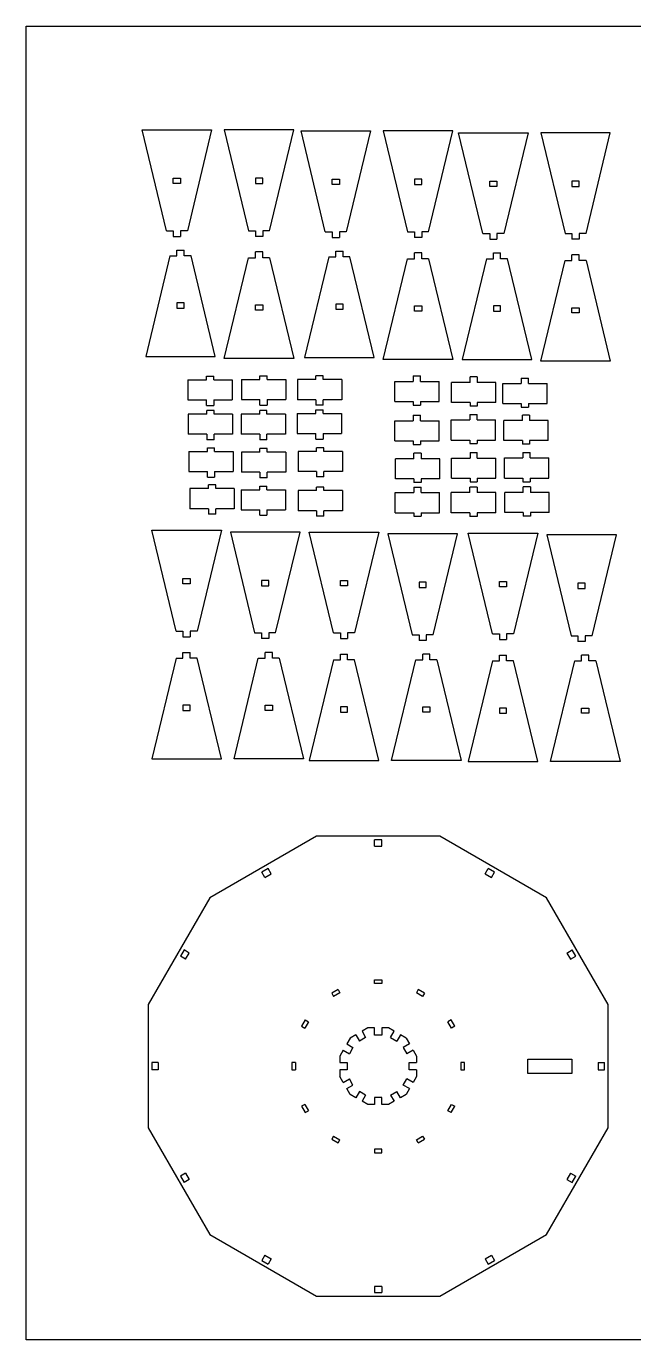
# Model space of a CAD drawing. Extents: x -1762 to 1685, y -691 to 759.
# Drawn here: x -1762 to -1091, y -691 to 759 of the extents above; entities that cross this region are included whole.
import ezdxf

# ---------------------------------------------------------------- set-up
doc = ezdxf.new("R2010")
doc.units = 0
doc.header["$MEASUREMENT"] = 0
doc.layers.get('0').update_dxf_attribs({"linetype": 'CONTINUOUS'})

msp = doc.modelspace()

# ---------------------------------------------------------------- linework, layer by layer
for p, q in [((-1761.7, -691.1), (-1761.7, 758.9)), ((-1761.7, 758.9), (1685, 758.9)), ((-1633.7, 644.4), (-1556.9, 644.4)), ((-1606.9, 533.2), (-1633.7, 644.4)), ((-1556.9, 644.4), (-1583.7, 533.2)), ((-1466.1, 644.4), (-1542.9, 644.4)), ((-1542.9, 644.4), (-1516.1, 533.2)), ((-1492.9, 533.2), (-1466.1, 644.4)), ((-1458.2, 643.3), (-1381.4, 643.3)), ((-1431.4, 532.1), (-1458.2, 643.3)), ((-1381.4, 643.3), (-1408.2, 532.1)), ((-1290.5, 643.3), (-1367.4, 643.3)), ((-1367.4, 643.3), (-1340.5, 532.1)), ((-1317.3, 532.1), (-1290.5, 643.3)), ((-1284.3, 641.3), (-1207.4, 641.3)), ((-1257.4, 530.1), (-1284.3, 641.3)), ((-1207.4, 641.3), (-1234.2, 530.1)), ((-1116.6, 641.3), (-1193.4, 641.3)), ((-1193.4, 641.3), (-1166.6, 530.1)), ((-1143.4, 530.1), (-1116.6, 641.3)), ((-1599.3, 585.3), (-1599.3, 591.1)), ((-1599.3, 591.1), (-1591.3, 591.1)), ((-1591.3, 585.3), (-1599.3, 585.3)), ((-1591.3, 591.1), (-1591.3, 585.3)), ((-1508.5, 591.1), (-1508.5, 585.3)), ((-1500.5, 591.1), (-1508.5, 591.1)), ((-1508.5, 585.3), (-1500.5, 585.3)), ((-1500.5, 585.3), (-1500.5, 591.1)), ((-1423.8, 584.1), (-1423.8, 590)), ((-1423.8, 590), (-1415.8, 590)), ((-1415.8, 584.1), (-1423.8, 584.1)), ((-1415.8, 590), (-1415.8, 584.1)), ((-1332.9, 590), (-1332.9, 584.1)), ((-1324.9, 590), (-1332.9, 590)), ((-1332.9, 584.1), (-1324.9, 584.1)), ((-1324.9, 584.1), (-1324.9, 590)), ((-1249.8, 582.1), (-1249.8, 588)), ((-1249.8, 588), (-1241.8, 588)), ((-1241.8, 582.1), (-1249.8, 582.1)), ((-1241.8, 588), (-1241.8, 582.1)), ((-1159, 588), (-1159, 582.1)), ((-1151, 588), (-1159, 588)), ((-1159, 582.1), (-1151, 582.1)), ((-1151, 582.1), (-1151, 588)), ((-1606.9, 533.2), (-1599.3, 533.2)), ((-1599.3, 533.2), (-1599.3, 526.9)), ((-1599.3, 526.9), (-1591.3, 526.9)), ((-1591.3, 533.2), (-1591.3, 526.9)), ((-1583.7, 533.2), (-1591.3, 533.2)), ((-1516.1, 533.2), (-1508.5, 533.2)), ((-1508.5, 533.2), (-1508.5, 526.9)), ((-1500.5, 526.9), (-1508.5, 526.9)), ((-1500.5, 533.2), (-1500.5, 526.9)), ((-1492.9, 533.2), (-1500.5, 533.2)), ((-1431.4, 532.1), (-1423.8, 532.1)), ((-1423.8, 532.1), (-1423.8, 525.8)), ((-1423.8, 525.8), (-1415.8, 525.8)), ((-1415.8, 532.1), (-1415.8, 525.8)), ((-1408.2, 532.1), (-1415.8, 532.1)), ((-1340.5, 532.1), (-1332.9, 532.1)), ((-1332.9, 532.1), (-1332.9, 525.8)), ((-1324.9, 525.8), (-1332.9, 525.8)), ((-1324.9, 532.1), (-1324.9, 525.8)), ((-1317.3, 532.1), (-1324.9, 532.1)), ((-1257.4, 530.1), (-1249.8, 530.1)), ((-1249.8, 530.1), (-1249.8, 523.8)), ((-1249.8, 523.8), (-1241.8, 523.8)), ((-1241.8, 530.1), (-1241.8, 523.8)), ((-1234.2, 530.1), (-1241.8, 530.1)), ((-1166.6, 530.1), (-1159, 530.1)), ((-1159, 530.1), (-1159, 523.8)), ((-1151, 523.8), (-1159, 523.8)), ((-1151, 530.1), (-1151, 523.8)), ((-1143.4, 530.1), (-1151, 530.1)), ((-1595.3, 505.4), (-1595.3, 511.7)), ((-1595.3, 511.7), (-1587.3, 511.7)), ((-1587.3, 505.4), (-1587.3, 511.7)), ((-1500.5, 509.7), (-1508.5, 509.7)), ((-1508.5, 503.4), (-1508.5, 509.7)), ((-1500.5, 503.4), (-1500.5, 509.7)), ((-1419.8, 504.3), (-1419.8, 510.6)), ((-1419.8, 510.6), (-1411.8, 510.6)), ((-1411.8, 504.3), (-1411.8, 510.6)), ((-1324.9, 508.6), (-1332.9, 508.6)), ((-1332.9, 502.3), (-1332.9, 508.6)), ((-1324.9, 502.3), (-1324.9, 508.6)), ((-1245.8, 502.3), (-1245.8, 508.6)), ((-1245.8, 508.6), (-1237.8, 508.6)), ((-1237.8, 502.3), (-1237.8, 508.6)), ((-1602.9, 505.4), (-1629.7, 394.2)), ((-1602.9, 505.4), (-1595.3, 505.4)), ((-1579.7, 505.4), (-1587.3, 505.4)), ((-1552.9, 394.2), (-1579.7, 505.4)), ((-1542.9, 392.2), (-1516.1, 503.4)), ((-1516.1, 503.4), (-1508.5, 503.4)), ((-1492.9, 503.4), (-1500.5, 503.4)), ((-1492.9, 503.4), (-1466.1, 392.2)), ((-1427.4, 504.3), (-1454.2, 393.1)), ((-1427.4, 504.3), (-1419.8, 504.3)), ((-1404.2, 504.3), (-1411.8, 504.3)), ((-1377.4, 393.1), (-1404.2, 504.3)), ((-1367.4, 391), (-1340.5, 502.3)), ((-1340.5, 502.3), (-1332.9, 502.3)), ((-1317.3, 502.3), (-1324.9, 502.3)), ((-1317.3, 502.3), (-1290.5, 391)), ((-1253.4, 502.3), (-1280.3, 391)), ((-1253.4, 502.3), (-1245.8, 502.3)), ((-1230.2, 502.3), (-1237.8, 502.3)), ((-1203.4, 391), (-1230.2, 502.3)), ((-1193.4, 389), (-1166.6, 500.3)), ((-1166.6, 500.3), (-1159, 500.3)), ((-1151, 506.6), (-1159, 506.6)), ((-1159, 500.3), (-1159, 506.6)), ((-1151, 500.3), (-1151, 506.6)), ((-1143.4, 500.3), (-1151, 500.3)), ((-1143.4, 500.3), (-1116.6, 389)), ((-1595.3, 453.4), (-1595.3, 447.5)), ((-1587.3, 453.4), (-1595.3, 453.4)), ((-1587.3, 447.5), (-1587.3, 453.4)), ((-1508.5, 445.5), (-1508.5, 451.3)), ((-1508.5, 451.3), (-1500.5, 451.3)), ((-1500.5, 451.3), (-1500.5, 445.5)), ((-1419.8, 452.2), (-1419.8, 446.4)), ((-1411.8, 452.2), (-1419.8, 452.2)), ((-1411.8, 446.4), (-1411.8, 452.2)), ((-1332.9, 444.4), (-1332.9, 450.2)), ((-1332.9, 450.2), (-1324.9, 450.2)), ((-1324.9, 450.2), (-1324.9, 444.4)), ((-1245.8, 450.2), (-1245.8, 444.4)), ((-1237.8, 450.2), (-1245.8, 450.2)), ((-1237.8, 444.4), (-1237.8, 450.2)), ((-1595.3, 447.5), (-1587.3, 447.5)), ((-1500.5, 445.5), (-1508.5, 445.5)), ((-1419.8, 446.4), (-1411.8, 446.4)), ((-1324.9, 444.4), (-1332.9, 444.4)), ((-1245.8, 444.4), (-1237.8, 444.4)), ((-1159, 442.4), (-1159, 448.2)), ((-1159, 448.2), (-1151, 448.2)), ((-1151, 442.4), (-1159, 442.4)), ((-1151, 448.2), (-1151, 442.4)), ((-1629.7, 394.2), (-1552.9, 394.2)), ((-1466.1, 392.2), (-1542.9, 392.2)), ((-1454.2, 393.1), (-1377.4, 393.1)), ((-1290.5, 391), (-1367.4, 391)), ((-1280.3, 391), (-1203.4, 391)), ((-1116.6, 389), (-1193.4, 389)), ((-1583.1, 368.7), (-1562.6, 368.7)), ((-1583.1, 368.7), (-1583.1, 346.5)), ((-1562.6, 368.7), (-1562.6, 372.7)), ((-1562.6, 372.7), (-1554.6, 372.7)), ((-1554.6, 368.7), (-1554.6, 372.7)), ((-1554.6, 368.7), (-1534.1, 368.7)), ((-1534.1, 368.7), (-1534.1, 346.5)), ((-1524.1, 368.9), (-1503.6, 368.9)), ((-1524.1, 368.9), (-1524.1, 346.8)), ((-1503.6, 368.9), (-1503.6, 372.9)), ((-1503.6, 372.9), (-1495.6, 372.9)), ((-1495.6, 368.9), (-1495.6, 372.9)), ((-1495.6, 368.9), (-1475.1, 368.9)), ((-1475.1, 368.9), (-1475.1, 346.8)), ((-1441.7, 368.8), (-1462.1, 368.8)), ((-1462.1, 368.8), (-1462.1, 346.6)), ((-1433.7, 372.8), (-1441.7, 372.8)), ((-1441.7, 368.8), (-1441.7, 372.8)), ((-1433.7, 368.8), (-1433.7, 372.8)), ((-1413.2, 368.8), (-1433.7, 368.8)), ((-1413.2, 368.8), (-1413.2, 346.6)), ((-1354.7, 366.8), (-1334.3, 366.8)), ((-1354.7, 344.6), (-1354.7, 366.8)), ((-1334.3, 372.8), (-1326.3, 372.8)), ((-1334.3, 372.8), (-1334.3, 366.8)), ((-1326.3, 366.8), (-1326.3, 372.8)), ((-1326.3, 366.8), (-1305.8, 366.8)), ((-1305.8, 344.6), (-1305.8, 366.8)), ((-1271.5, 365.7), (-1292, 365.7)), ((-1292, 343.5), (-1292, 365.7)), ((-1263.5, 371.8), (-1271.5, 371.8)), ((-1271.5, 365.7), (-1271.5, 371.8)), ((-1263.5, 371.8), (-1263.5, 365.7)), ((-1243, 365.7), (-1263.5, 365.7)), ((-1243, 343.5), (-1243, 365.7)), ((-1235.4, 364.4), (-1214.9, 364.4)), ((-1235.4, 342.3), (-1235.4, 364.4)), ((-1214.9, 370.5), (-1206.9, 370.5)), ((-1214.9, 370.5), (-1214.9, 364.4)), ((-1206.9, 364.4), (-1206.9, 370.5)), ((-1206.9, 364.4), (-1186.4, 364.4)), ((-1186.4, 342.3), (-1186.4, 364.4)), ((-1583.1, 346.5), (-1562.6, 346.5)), ((-1562.6, 340.4), (-1562.6, 346.5)), ((-1562.6, 340.4), (-1554.6, 340.4)), ((-1554.2, 334.7), (-1562.2, 334.7)), ((-1562.2, 330.7), (-1562.2, 334.7)), ((-1554.6, 346.5), (-1554.6, 340.4)), ((-1554.6, 346.5), (-1534.1, 346.5)), ((-1554.2, 330.7), (-1554.2, 334.7)), ((-1524.1, 346.8), (-1503.6, 346.8)), ((-1495.8, 334.8), (-1503.8, 334.8)), ((-1503.8, 330.8), (-1503.8, 334.8)), ((-1503.6, 340.7), (-1503.6, 346.8)), ((-1503.6, 340.7), (-1495.6, 340.7)), ((-1495.8, 330.8), (-1495.8, 334.8)), ((-1495.6, 346.8), (-1495.6, 340.7)), ((-1495.6, 346.8), (-1475.1, 346.8)), ((-1441.7, 346.6), (-1462.1, 346.6)), ((-1441.8, 331.4), (-1441.8, 335.4)), ((-1441.8, 335.4), (-1433.8, 335.4)), ((-1441.7, 346.6), (-1441.7, 340.5)), ((-1433.7, 340.5), (-1441.7, 340.5)), ((-1433.8, 331.4), (-1433.8, 335.4)), ((-1433.7, 340.5), (-1433.7, 346.6)), ((-1413.2, 346.6), (-1433.7, 346.6)), ((-1354.7, 344.6), (-1334.3, 344.6)), ((-1334.3, 344.6), (-1334.3, 340.6)), ((-1334.3, 340.6), (-1326.3, 340.6)), ((-1326.3, 344.6), (-1326.3, 340.6)), ((-1326.3, 344.6), (-1305.8, 344.6)), ((-1271.5, 343.5), (-1292, 343.5)), ((-1271.5, 343.5), (-1271.5, 339.5)), ((-1263.5, 339.5), (-1271.5, 339.5)), ((-1263.5, 343.5), (-1263.5, 339.5)), ((-1243, 343.5), (-1263.5, 343.5)), ((-1235.4, 342.3), (-1214.9, 342.3)), ((-1214.9, 342.3), (-1214.9, 338.3)), ((-1214.9, 338.3), (-1206.9, 338.3)), ((-1206.9, 342.3), (-1206.9, 338.3)), ((-1206.9, 342.3), (-1186.4, 342.3)), ((-1562.2, 330.7), (-1582.7, 330.7)), ((-1582.7, 330.7), (-1582.7, 308.5)), ((-1533.7, 330.7), (-1554.2, 330.7)), ((-1533.7, 330.7), (-1533.7, 308.5)), ((-1503.8, 330.8), (-1524.3, 330.8)), ((-1524.3, 330.8), (-1524.3, 308.6)), ((-1475.4, 330.8), (-1495.8, 330.8)), ((-1475.4, 330.8), (-1475.4, 308.6)), ((-1462.3, 331.4), (-1441.8, 331.4)), ((-1462.3, 331.4), (-1462.3, 309.3)), ((-1433.8, 331.4), (-1413.4, 331.4)), ((-1413.4, 331.4), (-1413.4, 309.3)), ((-1354.7, 323.4), (-1334.3, 323.4)), ((-1354.7, 301.2), (-1354.7, 323.4)), ((-1334.3, 329.5), (-1326.3, 329.5)), ((-1334.3, 329.5), (-1334.3, 323.4)), ((-1326.3, 323.4), (-1326.3, 329.5)), ((-1326.3, 323.4), (-1305.8, 323.4)), ((-1305.8, 301.2), (-1305.8, 323.4)), ((-1292.3, 324.3), (-1271.8, 324.3)), ((-1292.3, 302.1), (-1292.3, 324.3)), ((-1271.8, 330.3), (-1263.8, 330.3)), ((-1271.8, 330.3), (-1271.8, 324.3)), ((-1263.8, 324.3), (-1263.8, 330.3)), ((-1263.8, 324.3), (-1243.3, 324.3)), ((-1243.3, 302.1), (-1243.3, 324.3)), ((-1213.7, 323.6), (-1234.1, 323.6)), ((-1234.1, 301.4), (-1234.1, 323.6)), ((-1205.7, 329.7), (-1213.7, 329.7)), ((-1213.7, 323.6), (-1213.7, 329.7)), ((-1205.7, 329.7), (-1205.7, 323.6)), ((-1185.2, 323.6), (-1205.7, 323.6)), ((-1185.2, 301.4), (-1185.2, 323.6)), ((-1562.2, 308.5), (-1582.7, 308.5)), ((-1562.2, 308.5), (-1562.2, 302.4)), ((-1554.2, 302.4), (-1554.2, 308.5)), ((-1533.7, 308.5), (-1554.2, 308.5)), ((-1503.8, 308.6), (-1524.3, 308.6)), ((-1503.8, 308.6), (-1503.8, 302.5)), ((-1495.8, 302.5), (-1495.8, 308.6)), ((-1475.4, 308.6), (-1495.8, 308.6)), ((-1462.3, 309.3), (-1441.8, 309.3)), ((-1441.8, 303.2), (-1441.8, 309.3)), ((-1433.8, 309.3), (-1433.8, 303.2)), ((-1433.8, 309.3), (-1413.4, 309.3)), ((-1554.2, 302.4), (-1562.2, 302.4)), ((-1561.6, 289.4), (-1561.6, 293.4)), ((-1561.6, 293.4), (-1553.6, 293.4)), ((-1553.6, 289.4), (-1553.6, 293.4)), ((-1495.8, 302.5), (-1503.8, 302.5)), ((-1495.5, 292.7), (-1503.5, 292.7)), ((-1503.5, 288.7), (-1503.5, 292.7)), ((-1495.5, 288.7), (-1495.5, 292.7)), ((-1441.8, 303.2), (-1433.8, 303.2)), ((-1433, 293.6), (-1441, 293.6)), ((-1441, 289.6), (-1441, 293.6)), ((-1433, 289.6), (-1433, 293.6)), ((-1354.7, 301.2), (-1334.3, 301.2)), ((-1334.3, 301.2), (-1334.3, 297.2)), ((-1334.3, 297.2), (-1326.3, 297.2)), ((-1326.3, 301.2), (-1326.3, 297.2)), ((-1326.3, 301.2), (-1305.8, 301.2)), ((-1292.3, 302.1), (-1271.8, 302.1)), ((-1271.8, 302.1), (-1271.8, 298.1)), ((-1271.8, 298.1), (-1263.8, 298.1)), ((-1263.8, 302.1), (-1263.8, 298.1)), ((-1263.8, 302.1), (-1243.3, 302.1)), ((-1213.7, 301.4), (-1234.1, 301.4)), ((-1213.7, 301.4), (-1213.7, 297.4)), ((-1205.7, 297.4), (-1213.7, 297.4)), ((-1205.7, 301.4), (-1205.7, 297.4)), ((-1185.2, 301.4), (-1205.7, 301.4)), ((-1582.1, 289.4), (-1561.6, 289.4)), ((-1582.1, 289.4), (-1582.1, 267.2)), ((-1553.6, 289.4), (-1533.2, 289.4)), ((-1533.2, 289.4), (-1533.2, 267.2)), ((-1503.5, 288.7), (-1523.9, 288.7)), ((-1523.9, 288.7), (-1523.9, 266.5)), ((-1475, 288.7), (-1495.5, 288.7)), ((-1475, 288.7), (-1475, 266.5)), ((-1441, 289.6), (-1461.5, 289.6)), ((-1461.5, 289.6), (-1461.5, 267.4)), ((-1412.5, 289.6), (-1433, 289.6)), ((-1412.5, 289.6), (-1412.5, 267.4)), ((-1333.5, 281.5), (-1353.9, 281.5)), ((-1353.9, 259.3), (-1353.9, 281.5)), ((-1325.5, 287.6), (-1333.5, 287.6)), ((-1333.5, 281.5), (-1333.5, 287.6)), ((-1325.5, 287.6), (-1325.5, 281.5)), ((-1305, 281.5), (-1325.5, 281.5)), ((-1305, 259.3), (-1305, 281.5)), ((-1291.9, 282.1), (-1271.5, 282.1)), ((-1291.9, 259.9), (-1291.9, 282.1)), ((-1271.5, 288.2), (-1263.5, 288.2)), ((-1271.5, 288.2), (-1271.5, 282.1)), ((-1263.5, 282.1), (-1263.5, 288.2)), ((-1263.5, 282.1), (-1243, 282.1)), ((-1243, 259.9), (-1243, 282.1)), ((-1233.6, 282.3), (-1213.1, 282.3)), ((-1233.6, 260.1), (-1233.6, 282.3)), ((-1213.1, 288.3), (-1205.1, 288.3)), ((-1213.1, 288.3), (-1213.1, 282.3)), ((-1205.1, 282.3), (-1205.1, 288.3)), ((-1205.1, 282.3), (-1184.6, 282.3)), ((-1184.6, 260.1), (-1184.6, 282.3)), ((-1582.1, 267.2), (-1561.6, 267.2)), ((-1561.6, 261.1), (-1561.6, 267.2)), ((-1561.6, 261.1), (-1553.6, 261.1)), ((-1553.6, 267.2), (-1553.6, 261.1)), ((-1553.6, 267.2), (-1533.2, 267.2)), ((-1503.5, 266.5), (-1523.9, 266.5)), ((-1503.5, 266.5), (-1503.5, 260.4)), ((-1495.5, 260.4), (-1495.5, 266.5)), ((-1475, 266.5), (-1495.5, 266.5)), ((-1441, 267.4), (-1461.5, 267.4)), ((-1441, 267.4), (-1441, 261.3)), ((-1433, 261.3), (-1441, 261.3)), ((-1433, 261.3), (-1433, 267.4)), ((-1412.5, 267.4), (-1433, 267.4)), ((-1560.4, 248.5), (-1580.9, 248.5)), ((-1580.9, 248.5), (-1580.9, 226.3)), ((-1552.4, 252.5), (-1560.4, 252.5)), ((-1560.4, 248.5), (-1560.4, 252.5)), ((-1552.4, 248.5), (-1552.4, 252.5)), ((-1531.9, 248.5), (-1552.4, 248.5)), ((-1531.9, 248.5), (-1531.9, 226.3)), ((-1524.3, 247.3), (-1503.8, 247.3)), ((-1524.3, 247.3), (-1524.3, 225.1)), ((-1503.8, 247.3), (-1503.8, 251.3)), ((-1503.8, 251.3), (-1495.8, 251.3)), ((-1495.5, 260.4), (-1503.5, 260.4)), ((-1495.8, 247.3), (-1495.8, 251.3)), ((-1495.8, 247.3), (-1475.3, 247.3)), ((-1475.3, 247.3), (-1475.3, 225.1)), ((-1433, 250.2), (-1441, 250.2)), ((-1441, 246.2), (-1441, 250.2)), ((-1433, 246.2), (-1433, 250.2)), ((-1333.5, 259.3), (-1353.9, 259.3)), ((-1333.6, 250.2), (-1325.6, 250.2)), ((-1333.6, 250.2), (-1333.6, 244.1)), ((-1333.5, 259.3), (-1333.5, 255.3)), ((-1325.5, 255.3), (-1333.5, 255.3)), ((-1325.6, 244.1), (-1325.6, 250.2)), ((-1325.5, 259.3), (-1325.5, 255.3)), ((-1305, 259.3), (-1325.5, 259.3)), ((-1291.9, 259.9), (-1271.5, 259.9)), ((-1263.7, 250.1), (-1271.7, 250.1)), ((-1271.7, 244), (-1271.7, 250.1)), ((-1271.5, 259.9), (-1271.5, 255.9)), ((-1271.5, 255.9), (-1263.5, 255.9)), ((-1263.7, 250.1), (-1263.7, 244)), ((-1263.5, 259.9), (-1263.5, 255.9)), ((-1263.5, 259.9), (-1243, 259.9)), ((-1233.6, 260.1), (-1213.1, 260.1)), ((-1213.1, 260.1), (-1213.1, 256.1)), ((-1213.1, 256.1), (-1205.1, 256.1)), ((-1204.7, 250.3), (-1212.7, 250.3)), ((-1212.7, 244.3), (-1212.7, 250.3)), ((-1205.1, 260.1), (-1205.1, 256.1)), ((-1205.1, 260.1), (-1184.6, 260.1)), ((-1204.7, 250.3), (-1204.7, 244.3)), ((-1441, 246.2), (-1461.5, 246.2)), ((-1461.5, 246.2), (-1461.5, 224)), ((-1412.5, 246.2), (-1433, 246.2)), ((-1412.5, 246.2), (-1412.5, 224)), ((-1354.1, 244.1), (-1333.6, 244.1)), ((-1354.1, 221.9), (-1354.1, 244.1)), ((-1325.6, 244.1), (-1305.1, 244.1)), ((-1305.1, 221.9), (-1305.1, 244.1)), ((-1271.7, 244), (-1292.2, 244)), ((-1292.2, 221.8), (-1292.2, 244)), ((-1243.2, 244), (-1263.7, 244)), ((-1243.2, 221.8), (-1243.2, 244)), ((-1212.7, 244.3), (-1233.2, 244.3)), ((-1233.2, 222.1), (-1233.2, 244.3)), ((-1184.2, 244.3), (-1204.7, 244.3)), ((-1184.2, 222.1), (-1184.2, 244.3)), ((-1560.4, 226.3), (-1580.9, 226.3)), ((-1560.4, 226.3), (-1560.4, 220.2)), ((-1552.4, 220.2), (-1560.4, 220.2)), ((-1552.4, 220.2), (-1552.4, 226.3)), ((-1531.9, 226.3), (-1552.4, 226.3)), ((-1524.3, 225.1), (-1503.8, 225.1)), ((-1503.8, 219), (-1503.8, 225.1)), ((-1503.8, 219), (-1495.8, 219)), ((-1495.8, 225.1), (-1495.8, 219)), ((-1495.8, 225.1), (-1475.3, 225.1)), ((-1441, 224), (-1461.5, 224)), ((-1441, 224), (-1441, 217.9)), ((-1433, 217.9), (-1441, 217.9)), ((-1433, 217.9), (-1433, 224)), ((-1412.5, 224), (-1433, 224)), ((-1354.1, 221.9), (-1333.6, 221.9)), ((-1333.6, 221.9), (-1333.6, 217.9)), ((-1333.6, 217.9), (-1325.6, 217.9)), ((-1325.6, 221.9), (-1325.6, 217.9)), ((-1325.6, 221.9), (-1305.1, 221.9)), ((-1271.7, 221.8), (-1292.2, 221.8)), ((-1271.7, 221.8), (-1271.7, 217.8)), ((-1263.7, 217.8), (-1271.7, 217.8)), ((-1263.7, 221.8), (-1263.7, 217.8)), ((-1243.2, 221.8), (-1263.7, 221.8)), ((-1212.7, 222.1), (-1233.2, 222.1)), ((-1212.7, 222.1), (-1212.7, 218.1)), ((-1204.7, 218.1), (-1212.7, 218.1)), ((-1204.7, 222.1), (-1204.7, 218.1)), ((-1184.2, 222.1), (-1204.7, 222.1)), ((-1623, 202.5), (-1546.2, 202.5)), ((-1596.2, 91.2), (-1623, 202.5)), ((-1546.2, 202.5), (-1573, 91.2)), ((-1459.3, 200.5), (-1536.2, 200.5)), ((-1536.2, 200.5), (-1509.4, 89.2)), ((-1486.2, 89.2), (-1459.3, 200.5)), ((-1449.1, 200.5), (-1372.2, 200.5)), ((-1422.3, 89.2), (-1449.1, 200.5)), ((-1372.2, 200.5), (-1399.1, 89.2)), ((-1285.4, 198.5), (-1362.2, 198.5)), ((-1362.2, 198.5), (-1335.4, 87.2)), ((-1312.2, 87.2), (-1285.4, 198.5)), ((-1273.5, 199.3), (-1196.7, 199.3)), ((-1246.7, 88.1), (-1273.5, 199.3)), ((-1196.7, 199.3), (-1223.5, 88.1)), ((-1109.9, 197.3), (-1186.7, 197.3)), ((-1186.7, 197.3), (-1159.9, 86.1)), ((-1136.7, 86.1), (-1109.9, 197.3)), ((-1588.6, 143.3), (-1588.6, 149.1)), ((-1588.6, 149.1), (-1580.6, 149.1)), ((-1580.6, 149.1), (-1580.6, 143.3)), ((-1501.8, 147.1), (-1501.8, 141.3)), ((-1493.8, 147.1), (-1501.8, 147.1)), ((-1493.8, 141.3), (-1493.8, 147.1)), ((-1414.7, 141.3), (-1414.7, 147.1)), ((-1414.7, 147.1), (-1406.7, 147.1)), ((-1406.7, 147.1), (-1406.7, 141.3)), ((-1327.8, 145.1), (-1327.8, 139.3)), ((-1319.8, 145.1), (-1327.8, 145.1)), ((-1319.8, 139.3), (-1319.8, 145.1)), ((-1239.1, 140.2), (-1239.1, 146)), ((-1239.1, 146), (-1231.1, 146)), ((-1231.1, 146), (-1231.1, 140.2)), ((-1580.6, 143.3), (-1588.6, 143.3)), ((-1501.8, 141.3), (-1493.8, 141.3)), ((-1406.7, 141.3), (-1414.7, 141.3)), ((-1327.8, 139.3), (-1319.8, 139.3)), ((-1231.1, 140.2), (-1239.1, 140.2)), ((-1152.3, 144), (-1152.3, 138.2)), ((-1144.3, 144), (-1152.3, 144)), ((-1152.3, 138.2), (-1144.3, 138.2)), ((-1144.3, 138.2), (-1144.3, 144)), ((-1596.2, 91.2), (-1588.6, 91.2)), ((-1588.6, 91.2), (-1588.6, 85)), ((-1580.6, 91.2), (-1580.6, 85)), ((-1573, 91.2), (-1580.6, 91.2)), ((-1509.4, 89.2), (-1501.8, 89.2)), ((-1501.8, 89.2), (-1501.8, 82.9)), ((-1493.8, 89.2), (-1493.8, 82.9)), ((-1486.2, 89.2), (-1493.8, 89.2)), ((-1422.3, 89.2), (-1414.7, 89.2)), ((-1414.7, 89.2), (-1414.7, 82.9)), ((-1406.7, 89.2), (-1406.7, 82.9)), ((-1399.1, 89.2), (-1406.7, 89.2)), ((-1335.4, 87.2), (-1327.8, 87.2)), ((-1327.8, 87.2), (-1327.8, 80.9)), ((-1319.8, 87.2), (-1319.8, 80.9)), ((-1312.2, 87.2), (-1319.8, 87.2)), ((-1246.7, 88.1), (-1239.1, 88.1)), ((-1239.1, 88.1), (-1239.1, 81.8)), ((-1231.1, 88.1), (-1231.1, 81.8)), ((-1223.5, 88.1), (-1231.1, 88.1)), ((-1588.6, 85), (-1580.6, 85)), ((-1493.8, 82.9), (-1501.8, 82.9)), ((-1414.7, 82.9), (-1406.7, 82.9)), ((-1319.8, 80.9), (-1327.8, 80.9)), ((-1239.1, 81.8), (-1231.1, 81.8)), ((-1159.9, 86.1), (-1152.3, 86.1)), ((-1152.3, 86.1), (-1152.3, 79.8)), ((-1144.3, 79.8), (-1152.3, 79.8)), ((-1144.3, 86.1), (-1144.3, 79.8)), ((-1136.7, 86.1), (-1144.3, 86.1)), ((-1596.2, 61.4), (-1623, -49.8)), ((-1596.2, 61.4), (-1588.6, 61.4)), ((-1588.6, 61.4), (-1588.6, 67.7)), ((-1588.6, 67.7), (-1580.6, 67.7)), ((-1580.6, 61.4), (-1580.6, 67.7)), ((-1573, 61.4), (-1580.6, 61.4)), ((-1546.2, -49.8), (-1573, 61.4)), ((-1532.2, -49.8), (-1505.4, 61.4)), ((-1505.4, 61.4), (-1497.8, 61.4)), ((-1489.8, 67.7), (-1497.8, 67.7)), ((-1497.8, 61.4), (-1497.8, 67.7)), ((-1489.8, 61.4), (-1489.8, 67.7)), ((-1482.2, 61.4), (-1489.8, 61.4)), ((-1482.2, 61.4), (-1455.3, -49.8)), ((-1422.3, 59.4), (-1449.1, -51.8)), ((-1422.3, 59.4), (-1414.7, 59.4)), ((-1414.7, 59.4), (-1414.7, 65.7)), ((-1414.7, 65.7), (-1406.7, 65.7)), ((-1406.7, 59.4), (-1406.7, 65.7)), ((-1399.1, 59.4), (-1406.7, 59.4)), ((-1372.2, -51.8), (-1399.1, 59.4)), ((-1358.2, -51.8), (-1331.4, 59.4)), ((-1331.4, 59.4), (-1323.8, 59.4)), ((-1315.8, 65.7), (-1323.8, 65.7)), ((-1323.8, 59.4), (-1323.8, 65.7)), ((-1315.8, 59.4), (-1315.8, 65.7)), ((-1308.2, 59.4), (-1315.8, 59.4)), ((-1308.2, 59.4), (-1281.4, -51.8)), ((-1246.7, 58.3), (-1273.5, -52.9)), ((-1246.7, 58.3), (-1239.1, 58.3)), ((-1239.1, 58.3), (-1239.1, 64.6)), ((-1239.1, 64.6), (-1231.1, 64.6)), ((-1231.1, 58.3), (-1231.1, 64.6)), ((-1223.5, 58.3), (-1231.1, 58.3)), ((-1196.7, -52.9), (-1223.5, 58.3)), ((-1182.7, -52.9), (-1155.9, 58.3)), ((-1155.9, 58.3), (-1148.3, 58.3)), ((-1140.3, 64.6), (-1148.3, 64.6)), ((-1148.3, 58.3), (-1148.3, 64.6)), ((-1140.3, 58.3), (-1140.3, 64.6)), ((-1132.7, 58.3), (-1140.3, 58.3)), ((-1132.7, 58.3), (-1105.9, -52.9)), ((-1588.6, 9.4), (-1588.6, 3.5)), ((-1580.6, 9.4), (-1588.6, 9.4)), ((-1588.6, 3.5), (-1580.6, 3.5)), ((-1580.6, 3.5), (-1580.6, 9.4)), ((-1497.8, 3.5), (-1497.8, 9.4)), ((-1497.8, 9.4), (-1489.8, 9.4)), ((-1489.8, 3.5), (-1497.8, 3.5)), ((-1489.8, 9.4), (-1489.8, 3.5)), ((-1414.7, 7.4), (-1414.7, 1.5)), ((-1406.7, 7.4), (-1414.7, 7.4)), ((-1414.7, 1.5), (-1406.7, 1.5)), ((-1406.7, 1.5), (-1406.7, 7.4)), ((-1323.8, 1.5), (-1323.8, 7.4)), ((-1323.8, 7.4), (-1315.8, 7.4)), ((-1315.8, 1.5), (-1323.8, 1.5)), ((-1315.8, 7.4), (-1315.8, 1.5)), ((-1239.1, 6.2), (-1239.1, 0.4)), ((-1231.1, 6.2), (-1239.1, 6.2)), ((-1239.1, 0.4), (-1231.1, 0.4)), ((-1231.1, 0.4), (-1231.1, 6.2)), ((-1148.3, 0.4), (-1148.3, 6.2)), ((-1148.3, 6.2), (-1140.3, 6.2)), ((-1140.3, 0.4), (-1148.3, 0.4)), ((-1140.3, 6.2), (-1140.3, 0.4)), ((-1623, -49.8), (-1546.2, -49.8)), ((-1455.3, -49.8), (-1532.2, -49.8)), ((-1449.1, -51.8), (-1372.2, -51.8)), ((-1281.4, -51.8), (-1358.2, -51.8)), ((-1273.5, -52.9), (-1196.7, -52.9)), ((-1105.9, -52.9), (-1182.7, -52.9)), ((-1441, -135.3), (-1558.9, -203.4)), ((-1305, -135.3), (-1441, -135.3)), ((-1377, -146.1), (-1377, -139.3)), ((-1369, -139.3), (-1377, -139.3)), ((-1369, -146.1), (-1369, -139.3)), ((-1187.2, -203.4), (-1305, -135.3)), ((-1377, -146.1), (-1369, -146.1)), ((-1494.5, -170.8), (-1501.4, -174.8)), ((-1491.1, -176.7), (-1494.5, -170.8)), ((-1254.9, -176.7), (-1251.5, -170.8)), ((-1244.6, -174.8), (-1251.5, -170.8)), ((-1498, -180.7), (-1501.4, -174.8)), ((-1498, -180.7), (-1491.1, -176.7)), ((-1254.9, -176.7), (-1248, -180.7)), ((-1248, -180.7), (-1244.6, -174.8)), ((-1558.9, -203.4), (-1626.9, -321.2)), ((-1119.1, -321.2), (-1187.2, -203.4)), ((-1587.4, -260.8), (-1591.4, -267.7)), ((-1581.6, -264.2), (-1587.4, -260.8)), ((-1164.5, -264.2), (-1158.6, -260.8)), ((-1154.6, -267.7), (-1158.6, -260.8)), ((-1585.6, -271.1), (-1591.4, -267.7)), ((-1585.6, -271.1), (-1581.6, -264.2)), ((-1164.5, -264.2), (-1160.5, -271.1)), ((-1160.5, -271.1), (-1154.6, -267.7)), ((-1377, -297.8), (-1377, -293.8)), ((-1377, -293.8), (-1369, -293.8)), ((-1369, -297.8), (-1377, -297.8)), ((-1369, -293.8), (-1369, -297.8)), ((-1417.2, -304.6), (-1424.2, -308.6)), ((-1424.2, -308.6), (-1422.2, -312.1)), ((-1415.2, -308.1), (-1422.2, -312.1)), ((-1417.2, -304.6), (-1415.2, -308.1)), ((-1328.8, -304.6), (-1330.8, -308.1)), ((-1323.9, -312.1), (-1330.8, -308.1)), ((-1321.9, -308.6), (-1328.8, -304.6)), ((-1321.9, -308.6), (-1323.9, -312.1)), ((-1626.9, -321.2), (-1626.9, -457.2)), ((-1119.1, -457.2), (-1119.1, -321.2)), ((-1453.6, -338.1), (-1457.6, -345)), ((-1457.6, -345), (-1454.1, -347)), ((-1450.1, -340.1), (-1454.1, -347)), ((-1453.6, -338.1), (-1450.1, -340.1)), ((-1384.4, -346.8), (-1390.8, -350.5)), ((-1377, -346.8), (-1384.4, -346.8)), ((-1377, -354.8), (-1377, -346.8)), ((-1369, -346.8), (-1369, -354.8)), ((-1361.7, -346.8), (-1369, -346.8)), ((-1355.3, -350.5), (-1361.7, -346.8)), ((-1292.4, -338.1), (-1295.9, -340.1)), ((-1291.9, -347), (-1295.9, -340.1)), ((-1288.4, -345), (-1292.4, -338.1)), ((-1288.4, -345), (-1291.9, -347)), ((-1404.1, -358.2), (-1407.7, -364.5)), ((-1397.7, -354.5), (-1404.1, -358.2)), ((-1397.7, -354.5), (-1393.7, -361.4)), ((-1386.8, -357.4), (-1393.7, -361.4)), ((-1390.8, -350.5), (-1386.8, -357.4)), ((-1369, -354.8), (-1377, -354.8)), ((-1359.3, -357.4), (-1355.3, -350.5)), ((-1359.3, -357.4), (-1352.3, -361.4)), ((-1348.3, -354.5), (-1352.3, -361.4)), ((-1342, -358.2), (-1348.3, -354.5)), ((-1342, -358.2), (-1338.3, -364.5)), ((-1411.7, -371.5), (-1415.4, -377.9)), ((-1411.7, -371.5), (-1404.8, -375.5)), ((-1407.7, -364.5), (-1400.8, -368.5)), ((-1400.8, -368.5), (-1404.8, -375.5)), ((-1338.3, -364.5), (-1345.2, -368.5)), ((-1345.2, -368.5), (-1341.2, -375.5)), ((-1334.3, -371.5), (-1341.2, -375.5)), ((-1334.3, -371.5), (-1330.6, -377.9)), ((-1616.1, -385.2), (-1622.9, -385.2)), ((-1622.9, -385.2), (-1622.9, -393.2)), ((-1616.1, -385.2), (-1616.1, -393.2)), ((-1468.4, -385.2), (-1468.4, -393.2)), ((-1464.4, -385.2), (-1468.4, -385.2)), ((-1464.4, -385.2), (-1464.4, -393.2)), ((-1415.4, -377.9), (-1415.4, -385.2)), ((-1415.4, -385.2), (-1407.4, -385.2)), ((-1407.4, -385.2), (-1407.4, -393.2)), ((-1338.6, -385.2), (-1330.6, -385.2)), ((-1338.6, -393.2), (-1338.6, -385.2)), ((-1330.6, -377.9), (-1330.6, -385.2)), ((-1281.6, -385.2), (-1281.6, -393.2)), ((-1277.6, -385.2), (-1281.6, -385.2)), ((-1277.6, -393.2), (-1277.6, -385.2)), ((-1207.8, -381.2), (-1159, -381.2)), ((-1207.8, -397.2), (-1207.8, -381.2)), ((-1159, -381.2), (-1159, -397.2)), ((-1129.9, -385.2), (-1129.9, -393.2)), ((-1129.9, -385.2), (-1123.1, -385.2)), ((-1123.1, -393.2), (-1123.1, -385.2)), ((-1616.1, -393.2), (-1622.9, -393.2)), ((-1468.4, -393.2), (-1464.4, -393.2)), ((-1415.4, -393.2), (-1415.4, -400.6)), ((-1407.4, -393.2), (-1415.4, -393.2)), ((-1411.7, -407), (-1415.4, -400.6)), ((-1411.7, -407), (-1404.8, -403)), ((-1400.8, -409.9), (-1404.8, -403)), ((-1345.2, -409.9), (-1341.2, -403)), ((-1334.3, -407), (-1341.2, -403)), ((-1330.6, -393.2), (-1338.6, -393.2)), ((-1330.6, -400.6), (-1334.3, -407)), ((-1330.6, -393.2), (-1330.6, -400.6)), ((-1281.6, -393.2), (-1277.6, -393.2)), ((-1159, -397.2), (-1207.8, -397.2)), ((-1129.9, -393.2), (-1123.1, -393.2)), ((-1407.7, -413.9), (-1400.8, -409.9)), ((-1404.1, -420.3), (-1407.7, -413.9)), ((-1397.7, -423.9), (-1404.1, -420.3)), ((-1393.7, -417), (-1397.7, -423.9)), ((-1386.8, -421), (-1393.7, -417)), ((-1359.3, -421), (-1352.3, -417)), ((-1348.3, -423.9), (-1352.3, -417)), ((-1342, -420.3), (-1348.3, -423.9)), ((-1338.3, -413.9), (-1345.2, -409.9)), ((-1338.3, -413.9), (-1342, -420.3)), ((-1454.1, -431.4), (-1457.6, -433.4)), ((-1457.6, -433.4), (-1453.6, -440.4)), ((-1454.1, -431.4), (-1450.1, -438.4)), ((-1386.8, -421), (-1390.8, -427.9)), ((-1384.4, -431.6), (-1390.8, -427.9)), ((-1377, -431.6), (-1384.4, -431.6)), ((-1369, -423.6), (-1377, -423.6)), ((-1377, -423.6), (-1377, -431.6)), ((-1369, -431.6), (-1369, -423.6)), ((-1361.7, -431.6), (-1369, -431.6)), ((-1355.3, -427.9), (-1361.7, -431.6)), ((-1359.3, -421), (-1355.3, -427.9)), ((-1295.9, -438.4), (-1291.9, -431.4)), ((-1292.4, -440.4), (-1288.4, -433.4)), ((-1291.9, -431.4), (-1288.4, -433.4)), ((-1453.6, -440.4), (-1450.1, -438.4)), ((-1292.4, -440.4), (-1295.9, -438.4)), ((-1626.9, -457.2), (-1558.9, -575.1)), ((-1187.2, -575.1), (-1119.1, -457.2)), ((-1422.2, -466.3), (-1424.2, -469.8)), ((-1424.2, -469.8), (-1417.2, -473.8)), ((-1422.2, -466.3), (-1415.2, -470.3)), ((-1417.2, -473.8), (-1415.2, -470.3)), ((-1330.8, -470.3), (-1323.9, -466.3)), ((-1328.8, -473.8), (-1330.8, -470.3)), ((-1328.8, -473.8), (-1321.9, -469.8)), ((-1323.9, -466.3), (-1321.9, -469.8)), ((-1377, -480.6), (-1377, -484.6)), ((-1369, -480.6), (-1377, -480.6)), ((-1377, -484.6), (-1369, -484.6)), ((-1369, -484.6), (-1369, -480.6)), ((-1585.6, -507.3), (-1591.4, -510.7)), ((-1585.6, -507.3), (-1581.6, -514.2)), ((-1160.5, -507.3), (-1164.5, -514.2)), ((-1160.5, -507.3), (-1154.6, -510.7)), ((-1591.4, -510.7), (-1587.4, -517.6)), ((-1581.6, -514.2), (-1587.4, -517.6)), ((-1164.5, -514.2), (-1158.6, -517.6)), ((-1158.6, -517.6), (-1154.6, -510.7)), ((-1558.9, -575.1), (-1441, -643.1)), ((-1305, -643.1), (-1187.2, -575.1)), ((-1498, -597.8), (-1501.4, -603.6)), ((-1501.4, -603.6), (-1494.5, -607.6)), ((-1498, -597.8), (-1491.1, -601.8)), ((-1491.1, -601.8), (-1494.5, -607.6)), ((-1254.9, -601.8), (-1248, -597.8)), ((-1254.9, -601.8), (-1251.5, -607.6)), ((-1251.5, -607.6), (-1244.6, -603.6)), ((-1248, -597.8), (-1244.6, -603.6)), ((-1377, -632.3), (-1377, -639.1)), ((-1369, -632.3), (-1377, -632.3)), ((-1369, -632.3), (-1369, -639.1)), ((-1441, -643.1), (-1305, -643.1)), ((-1377, -639.1), (-1369, -639.1)), ((1685, -691.1), (-1761.7, -691.1))]:
    msp.add_line(p, q)

doc.saveas('drawing.dxf')
